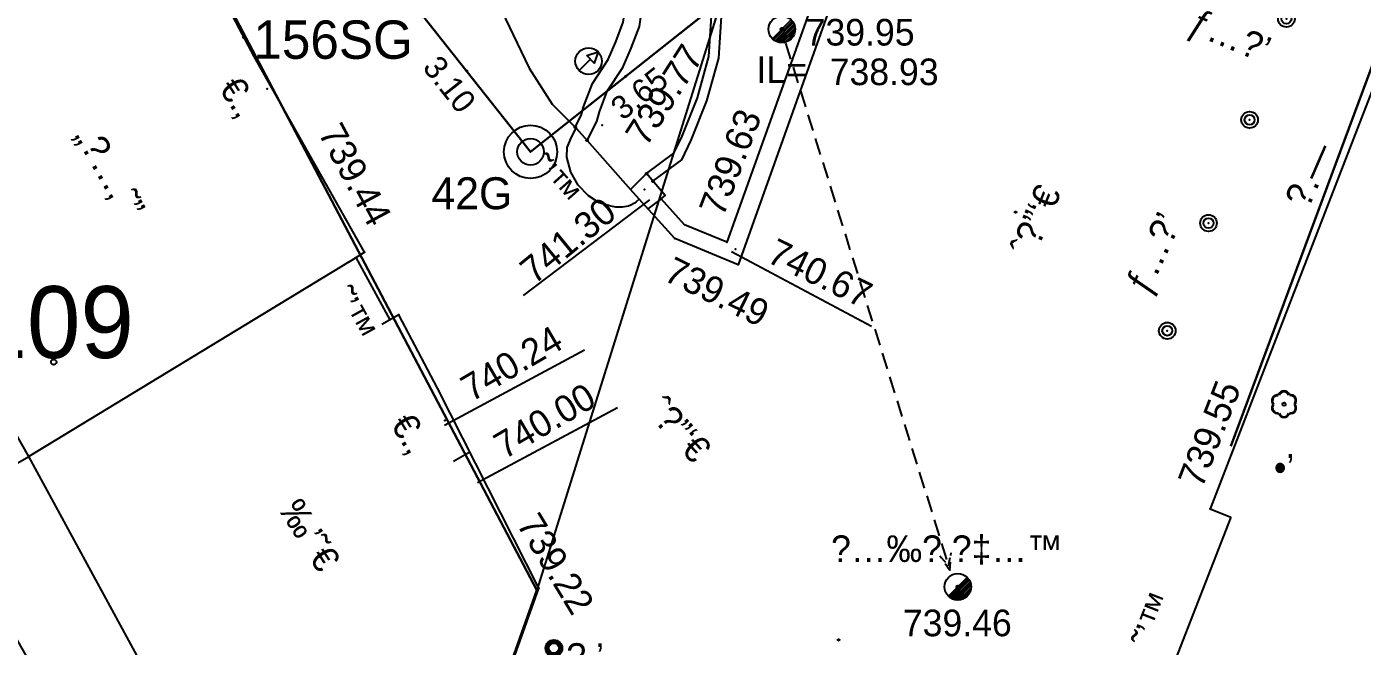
# Model space of a CAD drawing. Extents: x 220180 to 220303, y 630173 to 630265.
# Drawn here: x 220205.72 to 220225.79, y 630204.7 to 630214 of the extents above; entities that cross this region are included whole.
import ezdxf
from ezdxf.enums import TextEntityAlignment as Align

# ---------------------------------------------------------------- set-up
doc = ezdxf.new("R2010")
doc.units = 0
doc.linetypes.add('DASHED', pattern=[0.75, 0.5, -0.25])
doc.linetypes.add('DASHED2', pattern=[0.375, 0.25, -0.125])
for name, color, linetype in [('C1602_0', 236, 'Continuous'), ('C1603_0', 236, 'Continuous'), ('C1609', 7, 'Continuous'), ('C1610_0', 3, 'Continuous'), ('M1502', 15, 'Continuous'), ('M2801', 95, 'Continuous'), ('M4402', 30, 'Continuous'), ('M4610', 170, 'Continuous'), ('M4801', 220, 'DASHED'), ('M4804', 220, 'Continuous'), ('M5232', 8, 'Continuous'), ('tr_hetz', 7, 'Continuous')]:
    doc.layers.add(name, color=color, linetype=linetype)
for name, color, linetype, lineweight in [('M2200', 5, 'Continuous', 25), ('M2207', 162, 'Continuous', 25), ('M2299', 7, 'Continuous', 25), ('M2401', 14, 'DASHED', 25), ('M2412', 38, 'Continuous', 25), ('M2417', 204, 'DASHED', 25), ('M2601', 3, 'Continuous', 25), ('M2602', 142, 'Continuous', 25), ('M2605', 142, 'Continuous', 25), ('M2612', 64, 'Continuous', 25), ('M2651', 1, 'Continuous', 25)]:
    doc.layers.add(name, color=color, linetype=linetype, lineweight=lineweight)
doc.styles.add('HANIT_TEXT', font='hebtxt')
doc.styles.add('hebtext', font='hebtxt.shx')
doc.styles.add('hebtxt', font='hebtxt.shx')

# ---------------------------------------------------------------- blocks, each defined once
blk = doc.blocks.new('C1603')
at = {"color": 255}
blk.add_circle((0, 0), 0.1, dxfattribs=at)
at = {"style": 'hebtxt', "width": 3}
blk.add_attdef('CROSS', text='', height=4, dxfattribs=at).set_placement((0, 1.5), align=Align.MIDDLE)
at = {"style": 'hebtxt'}
blk.add_attdef('PARCEL_NAME', text='', height=2.7, dxfattribs=at).set_placement((0, 1.5), align=Align.MIDDLE)
at = {"style": 'hebtxt', "flags": 1}
for tag, p in [('GUSH', (0, -1)), ('PARCEL_STATUS', (0, -2.5)), ('PARCEL_SOURCE', (0, -4)), ('LEGAL_AREA', (0, -5.5)), ('CALC_AREA', (0, -7)), ('PARCEL_PREVIOUS', (0, -8.5)), ('GUSH_PREVIOUS', (0, -10)), ('TABA_PLAN', (0, -11.5)), ('TABA_MIGRASH', (0, -13)), ('TABA_YEUD', (0, -14.5)), ('COMMENT', (0, -16))]:
    blk.add_attdef(tag, text='', height=1, dxfattribs=at).set_placement(p, align=Align.MIDDLE)
blk = doc.blocks.new('C1610')
for radius in [1, 0.5]:
    blk.add_circle((0, 0, 1), radius)
at = {"color": 255}
blk.add_point((0, 0), dxfattribs=at)
at = {"style": 'hebtext'}
blk.add_attdef('POINT_NAME', text='', height=1.2, dxfattribs=at).set_placement((0, 1.5), align=Align.BOTTOM_CENTER)
blk.add_attdef('MARK_DESC', text='', height=1.2, dxfattribs=at).set_placement((2, 0), align=Align.MIDDLE_LEFT)
at = {"style": 'hebtext', "flags": 1}
for tag, p in [('MARK', (0, -2)), ('CLASS', (0, -3.5)), ('SOURCE', (0, -5)), ('TOPO', (0, -6.5)), ('HEIGHT', (0, -8)), ('COMMENT', (0, -9.5))]:
    blk.add_attdef(tag, text='', height=1, dxfattribs=at).set_placement(p, align=Align.MIDDLE)
blk = doc.blocks.new('C1609')
blk.add_circle((0, 0), 0.04)
at = {"style": 'hebtext'}
for tag in ['LEGAL_LENGTH', 'RADIUS', 'CROSS']:
    blk.add_attdef(tag, text='', height=1.4, dxfattribs=at).set_placement((0, 1), align=Align.CENTER)
blk.add_attdef('CALC_LENGTH', text='', height=1.4, dxfattribs=at).set_placement((0, -0.6), align=Align.TOP_CENTER)
at = {"style": 'hebtext', "flags": 1}
for tag, p in [('LINE_NAME', (0, -4)), ('TOPO', (0, -5.5)), ('COMMENT', (0, -7))]:
    blk.add_attdef(tag, text='', height=1, dxfattribs=at).set_placement(p, align=Align.MIDDLE_CENTER)
blk = doc.blocks.new('M5232_E')
for radius in [0.5, 0.3]:
    blk.add_circle((0, 0), radius)
at = {"ltscale": 0.2}
blk.add_point((0, 0), dxfattribs=at)
at = {"style": 'HANIT_TEXT'}
blk.add_attdef('NAME', text='', height=1, dxfattribs=at).set_placement((0, 0.312), align=Align.BOTTOM_CENTER)
for tag, p in [('HEIGHT', (0, -0.625)), ('MARK', (0, -1.875))]:
    blk.add_attdef(tag, text='', height=1, dxfattribs=at).set_placement(p, align=Align.TOP_CENTER)
blk = doc.blocks.new('M4402_E')
for radius in [0.5, 0.45, 0.4, 0.35, 0.3]:
    blk.add_circle((0, 0), radius)
at = {"style": 'hebtxt'}
for tag, p in [('NAME', (0, -1)), ('HEIGHT', (0, -2.5))]:
    blk.add_attdef(tag, text='', height=1, dxfattribs=at).set_placement(p, align=Align.TOP_CENTER)
blk.add_attdef('DESC', text='', height=1, dxfattribs=at).set_placement((-1, -4), align=Align.TOP_RIGHT)
blk.add_attdef('MARK', text='', height=1, dxfattribs=at).set_placement((0, -4), align=Align.TOP_LEFT)
at = {"style": 'hebtxt', "flags": 1}
for tag, p in [('OWNER', (0, -5.5)), ('TYPE', (0, -7))]:
    blk.add_attdef(tag, text='', height=1, dxfattribs=at).set_placement(p, align=Align.TOP_CENTER)
blk = doc.blocks.new('M2801_E')
blk.add_circle((0, 0), 0.1)
for centre, radius, start, end in [((-0.404, 0.218), 0.341, 79.54762, 220.66756), ((-0.404, 0.218), 0.291, 79.54762, 220.66756), ((-0.011, 0.455), 0.345, 16.98879, 163.38726), ((-0.011, 0.455), 0.295, 16.98879, 163.38726), ((0.398, 0.229), 0.336, 316.98297, 103.51554), ((0.398, 0.229), 0.286, 316.98297, 103.51554), ((-0.401, -0.224), 0.342, 140.07378, 283.84502), ((-0.401, -0.224), 0.292, 140.07378, 283.84502), ((-0.008, -0.48), 0.32, 193.68325, 346.6724), ((-0.008, -0.48), 0.27, 193.68325, 346.6724), ((0.399, -0.231), 0.336, 253.47409, 43.39426), ((0.399, -0.231), 0.286, 253.47409, 43.39426)]:
    blk.add_arc(centre, radius, start, end)
at = {"style": 'HANIT_TEXT'}
blk.add_attdef('NAME', text='', height=1.6, dxfattribs=at).set_placement((0, 0.5), align=Align.BOTTOM_CENTER)
at = {"style": 'HANIT_TEXT', "flags": 1}
for tag, p in [('HEIGHT', (0, -1)), ('DIAMETER', (0, -5)), ('TOP_DIAMETER', (0, -7)), ('TYPE', (0, -9))]:
    blk.add_attdef(tag, text='', height=1.6, dxfattribs=at).set_placement(p, align=Align.TOP_CENTER)
at = {"style": 'HANIT_TEXT'}
blk.add_attdef('MARK', text='', height=1.6, dxfattribs=at).set_placement((0, -3), align=Align.TOP_CENTER)
blk = doc.blocks.new('M1502_P')
blk.add_point((0, 0))
at = {"style": 'HANIT_TEXT', "flags": 1}
blk.add_attdef('NAME', text='', height=1.6, dxfattribs=at).set_placement((0, 0.5), align=Align.BOTTOM_CENTER)
at = {"style": 'HANIT_TEXT'}
blk.add_attdef('HEIGHT', text='', height=1.6, dxfattribs=at).set_placement((0, -1), align=Align.TOP_CENTER)
at = {"style": 'HANIT_TEXT', "flags": 1}
blk.add_attdef('MARK', text='', height=1.6, dxfattribs=at).set_placement((0, -3), align=Align.TOP_CENTER)
blk = doc.blocks.new('M2612_A')
at = {"style": 'hebtxt'}
blk.add_attdef('MARK', text='', height=1, dxfattribs=at).set_placement((0, 0), align=Align.MIDDLE_CENTER)
blk = doc.blocks.new('M2401_A')
blk.add_circle((0, 0), 0.05)
at = {"style": 'hebtxt'}
blk.add_attdef('DESC', text='', height=1, dxfattribs=at).set_placement((-1, -1), align=Align.MIDDLE_RIGHT)
blk.add_attdef('MARK', text='', height=1, dxfattribs=at).set_placement((0, -1), align=Align.MIDDLE_LEFT)
blk = doc.blocks.new('M2417_A')
blk.add_circle((0, 0), 0.05)
at = {"style": 'hebtxt'}
blk.add_attdef('DESC', text='', height=1, dxfattribs=at).set_placement((-1, -1), align=Align.MIDDLE_RIGHT)
blk.add_attdef('MARK', text='', height=1, dxfattribs=at).set_placement((0, -1), align=Align.MIDDLE_LEFT)
blk = doc.blocks.new('M2408_A')
blk.add_circle((0, 0), 0.05)
at = {"style": 'hebtxt'}
blk.add_attdef('DESC', text='', height=1, dxfattribs=at).set_placement((-1, -1), align=Align.MIDDLE_RIGHT)
blk.add_attdef('MARK', text='', height=1, dxfattribs=at).set_placement((0, -1), align=Align.MIDDLE_LEFT)
blk = doc.blocks.new('M2207_A')
blk.add_circle((0, 0), 0.005)
at = {"style": 'hebtxt'}
blk.add_attdef('NAME', text='', height=1, dxfattribs=at).set_placement((0, 1), align=Align.BOTTOM_CENTER)
at = {"style": 'hebtxt', "flags": 1}
blk.add_attdef('DESC', text='', height=1, dxfattribs=at).set_placement((-3, -1), align=Align.TOP_RIGHT)
at = {"style": 'hebtxt'}
blk.add_attdef('MARK', text='', height=1, dxfattribs=at).set_placement((0, -1), align=Align.TOP_CENTER)
at = {"style": 'hebtxt', "flags": 1}
for tag, p in [('MATERIAL', (0, -2.5)), ('FLOOR_NUM', (0, -4))]:
    blk.add_attdef(tag, text='', height=1, dxfattribs=at).set_placement(p, align=Align.TOP_CENTER)
blk = doc.blocks.new('M2602_A')
at = {"style": 'hebtxt'}
blk.add_attdef('MARK', text='', height=1, dxfattribs=at).set_placement((0, -0.75), align=Align.MIDDLE_CENTER)
blk = doc.blocks.new('M2605_A')
blk.add_circle((0, 0), 0.05)
at = {"style": 'hebtxt'}
blk.add_attdef('MARK', text='', height=1, dxfattribs=at).set_placement((0, -0.75), align=Align.MIDDLE_CENTER)
blk = doc.blocks.new('M4801_P')
blk.add_point((0, 0))
at = {"style": 'HANIT_TEXT', "flags": 1}
blk.add_attdef('NAME', text='', height=1.6, dxfattribs=at).set_placement((0, 0.5), align=Align.BOTTOM_CENTER)
at = {"style": 'HANIT_TEXT'}
blk.add_attdef('HEIGHT', text='', height=1.6, dxfattribs=at).set_placement((0, -1), align=Align.TOP_CENTER)
at = {"style": 'HANIT_TEXT', "flags": 1}
blk.add_attdef('MARK', text='', height=1.6, dxfattribs=at).set_placement((0, -3), align=Align.TOP_CENTER)
blk = doc.blocks.new('M4804_E')
for points in [[(-0.566, -0.566), (0.566, 0.566)], [(-0.495, -0.636), (0.636, 0.495)], [(-0.406, -0.689), (0.689, 0.406)], [(-0.312, -0.737), (0.737, 0.312)], [(-0.207, -0.773), (0.773, 0.207)], [(-0.088, -0.795), (0.795, 0.088)], [(0.05, -0.798), (0.798, -0.05)], [(0.221, -0.769), (0.769, -0.221)]]:
    blk.add_lwpolyline(points)
for radius in [0.8, 0.08]:
    blk.add_circle((0, 0), radius)
at = {"style": 'HANIT_TEXT'}
blk.add_attdef('NAME', text='', height=1.6, dxfattribs=at).set_placement((0, 0.5), align=Align.BOTTOM_CENTER)
blk.add_attdef('IL', text='', height=1.6, dxfattribs=at).set_placement((-1, 0), align=Align.MIDDLE_RIGHT)
blk.add_attdef('TL', text='', height=1.6, dxfattribs=at).set_placement((1, 0), align=Align.MIDDLE_LEFT)
for tag, p in [('HEIGHT', (0, -1)), ('MARK', (0, -3))]:
    blk.add_attdef(tag, text='', height=1.6, dxfattribs=at).set_placement(p, align=Align.TOP_CENTER)
at = {"style": 'HANIT_TEXT', "flags": 1}
blk.add_attdef('OWNER', text='', height=1.6, dxfattribs=at).set_placement((0, -5), align=Align.TOP_CENTER)
blk = doc.blocks.new('M4610_E')
at = {"ltscale": 0.05}
blk.add_lwpolyline([(0.113, 0.113), (-0.566, -0.566)], dxfattribs=at)
blk.add_lwpolyline([(-0.113, 0.339), (0.566, 0.566), (0.339, -0.113)], close=True, dxfattribs=at)
blk.add_circle((0, 0), 0.8, dxfattribs=at)
at = {"style": 'HANIT_TEXT'}
blk.add_attdef('NAME', text='', height=1.6, dxfattribs=at).set_placement((0, 0.5), align=Align.BOTTOM_CENTER)
for tag, p in [('HEIGHT', (0, -1)), ('MARK', (0, -3))]:
    blk.add_attdef(tag, text='', height=1.6, dxfattribs=at).set_placement(p, align=Align.TOP_CENTER)
at = {"style": 'HANIT_TEXT', "flags": 1}
blk.add_attdef('OWNER', text='', height=1.6, dxfattribs=at).set_placement((0, -5), align=Align.TOP_CENTER)
blk = doc.blocks.new('hetz')
at = {"layer": 'M4801'}
for p, q in [((0, 0), (-1, 0.35)), ((-0.3, 0), (-1, 0.35)), ((0, 0), (-1, -0.35)), ((-1, -0.35), (-0.3, 0))]:
    blk.add_line(p, q, dxfattribs=at)

msp = doc.modelspace()

# ---------------------------------------------------------------- hatches: boundary and pattern name
at = {"layer": 'M2299'}
h = msp.add_hatch(dxfattribs=at)
h.set_pattern_fill('DOTS', color=256, scale=0.5)
h.paths.add_polyline_path([(220202.743, 630212.838), (220196.07, 630209.037), (220205.785, 630197.49), (220206.505, 630199.59), (220205.34, 630201.53), (220206.88, 630202.494), (220204.443, 630206.793), (220205.755, 630207.548)])

# ---------------------------------------------------------------- linework, layer by layer
at = {"layer": 'C1602_0'}
for points in [[(220211.021, 630198.864), (220213.386, 630205.536), (220204.69, 630222.042), (220202.349, 630223.835), (220204.975, 630226.919), (220197.005, 630229.874), (220204.439, 630237.521), (220206.138, 630241.714), (220209.543, 630249.381), (220212.275, 630253.538), (220212.747, 630254.496)], [(220212.747, 630254.496), (220212.275, 630253.538), (220209.543, 630249.381), (220206.138, 630241.714), (220204.439, 630237.521), (220197.005, 630229.874), (220204.975, 630226.919), (220202.349, 630223.835), (220204.69, 630222.042), (220213.386, 630205.536), (220211.021, 630198.864)], [(220214.497, 630253.812), (220210.018, 630244.826), (220207.301, 630237.216), (220210.532, 630216.365), (220211.369, 630214.556), (220213.291, 630212.123), (220219.951, 630217.404), (220221.135, 630225.432), (220225.656, 630238.714), (220234.717, 630237.764), (220227.437, 630217.467), (220223.811, 630207.703)], [(220223.811, 630207.703), (220227.437, 630217.467), (220234.717, 630237.764), (220234.717, 630237.764), (220225.656, 630238.714), (220221.135, 630225.432), (220219.951, 630217.404), (220216.152, 630214.392), (220213.291, 630212.123), (220211.369, 630214.556), (220210.532, 630216.365), (220207.301, 630237.216), (220210.018, 630244.826), (220214.497, 630253.812)], [(220199.355, 630219.809), (220202.349, 630223.835), (220204.69, 630222.042), (220213.386, 630205.536), (220211.021, 630198.864)], [(220223.811, 630207.703), (220227.437, 630217.467), (220229.95, 630216.662)], [(220216.152, 630214.392), (220213.386, 630205.536)]]:
    msp.add_lwpolyline(points, dxfattribs=at)
for points in [[(220211.369, 630214.556), (220210.532, 630216.365), (220207.301, 630237.216), (220210.018, 630244.826), (220225.656, 630238.714), (220221.135, 630225.432), (220219.951, 630217.404), (220213.291, 630212.123), (220211.369, 630214.556)], [(220211.369, 630214.556), (220213.291, 630212.123), (220216.152, 630214.392), (220219.951, 630217.404), (220221.135, 630225.432), (220225.656, 630238.714), (220210.018, 630244.826), (220207.301, 630237.216), (220210.532, 630216.365)]]:
    msp.add_lwpolyline(points, close=True, dxfattribs=at)
at = {"layer": 'M2200'}
msp.add_polyline3d([(220205.785, 630197.49, 739.279), (220206.505, 630199.59, 739.277), (220205.34, 630201.53, 739.264), (220206.88, 630202.494, 739.26), (220204.443, 630206.793, 739.262), (220205.755, 630207.548, 739.267), (220202.743, 630212.838, 739.244), (220196.07, 630209.037, 739.245)], dxfattribs=at)
at = {"layer": 'M2207'}
for points in [[(220210.566, 630210.472), (220205.755, 630207.548)], [(220212.825, 630203.914), (220208.756, 630202.017), (220205.755, 630207.548)]]:
    msp.add_lwpolyline(points, dxfattribs=at)
at = {"layer": 'M2412'}
msp.add_polyline3d([(220214.921, 630211.413, 739.571), (220214.878, 630211.371, 739.561), (220214.854, 630211.35, 739.556), (220214.797, 630211.32, 739.54), (220214.761, 630211.308, 739.532), (220214.67, 630211.294, 739.512), (220214.571, 630211.292, 739.502), (220214.495, 630211.306, 739.493), (220214.323, 630211.356, 739.488), (220214.163, 630211.46, 739.486), (220214.007, 630211.622, 739.489), (220213.897, 630211.817, 739.52), (220213.835, 630212.045, 739.556), (220213.842, 630212.187, 739.583), (220213.908, 630212.346, 739.62), (220213.976, 630212.478, 739.652), (220213.976, 630212.478, 739.778)], dxfattribs=at)
at = {"layer": 'M2417', "linetype": 'Continuous', "ltscale": 0.1}
for points in [[(220215.033, 630211.796, 739.768), (220215.443, 630212.102, 739.767), (220215.568, 630212.357, 739.766), (220215.798, 630212.937, 739.777), (220215.969, 630213.556, 739.797), (220216.02, 630214.316, 739.852), (220216.024, 630215.158, 739.864), (220216.02, 630216.207, 739.859), (220215.986, 630217.827, 739.869), (220216.018, 630219.643, 739.913), (220216.354, 630221.12, 739.906), (220216.518, 630221.863, 739.896), (220217.045, 630223.708, 739.878), (220217.448, 630225.012, 739.951)], [(220215.129, 630211.681, 739.768), (220215.562, 630212.004, 739.715), (220215.705, 630212.297, 739.683), (220215.941, 630212.89, 739.713), (220216.118, 630213.531, 739.738), (220216.17, 630214.311, 739.81), (220216.174, 630215.158, 739.865), (220216.17, 630216.209, 739.892), (220216.136, 630217.827, 739.969), (220216.168, 630219.625, 739.982), (220216.501, 630221.087, 739.973), (220216.664, 630221.826, 739.955), (220217.189, 630223.666, 739.95), (220217.591, 630224.968, 740.014), (220217.521, 630224.985, 739.952)], [(220213.962, 630212.493, 739.915), (220214.053, 630212.668, 739.913), (220214.086, 630212.799, 739.915), (220214.22, 630213.151, 739.916), (220214.455, 630213.512, 739.918), (220214.572, 630213.776, 739.918), (220214.682, 630214.069, 739.91), (220214.801, 630214.864, 739.947), (220214.849, 630215.762, 740.032), (220214.821, 630216.164, 740.033), (220214.751, 630216.78, 740.039), (220214.619, 630217.592, 740.031), (220214.55, 630218.229, 739.969), (220214.563, 630218.526, 739.973), (220214.602, 630218.881, 739.987), (220214.509, 630218.906, 739.989), (220214.102, 630219.027, 739.994), (220213.018, 630219.506, 739.986), (220213.129, 630219.737, 739.933)], [(220214.14, 630212.294, 739.768), (220214.288, 630212.579, 739.775), (220214.325, 630212.724, 739.777), (220214.444, 630213.037, 739.779), (220214.676, 630213.392, 739.785), (220214.803, 630213.682, 739.792), (220214.926, 630214.005, 739.81), (220215.05, 630214.839, 739.868), (220215.1, 630215.764, 739.856), (220215.07, 630216.187, 739.863), (220214.999, 630216.814, 739.854), (220214.867, 630217.626, 739.856), (220214.801, 630218.237, 739.869), (220214.813, 630218.507, 739.873), (220214.862, 630218.953, 739.892), (220214.852, 630219.052, 739.889), (220214.821, 630219.08, 739.894), (220214.578, 630219.147, 739.887), (220214.189, 630219.262, 739.889), (220213.278, 630219.665, 739.929), (220213.129, 630219.737, 739.933)]]:
    msp.add_polyline3d(points, dxfattribs=at)
at = {"layer": 'M2601'}
msp.add_polyline3d([(220211.312, 630217.463, 739.977), (220211.677, 630216.717, 739.967), (220212.248, 630215.596, 739.917), (220212.732, 630214.504, 739.879), (220213.271, 630213.379, 739.828), (220213.613, 630212.841, 739.799), (220213.976, 630212.478, 739.778), (220214.14, 630212.294, 739.768)], dxfattribs=at)
at = {"layer": 'M2602'}
for points in [[(220224.691, 630234.419, 740.883), (220224.927, 630234.335, 740.7), (220223.049, 630229.063, 740.332), (220222.413, 630227.277, 740.14), (220216.411, 630210.428, 739.489), (220215.458, 630210.82, 739.491), (220214.921, 630211.413, 739.571), (220214.921, 630211.413, 739.73), (220214.791, 630211.559, 739.727)], [(220224.691, 630234.419, 740.883), (220224.601, 630234.168, 740.88), (220224.601, 630234.168, 740.47), (220223.798, 630231.912, 740.389), (220222.177, 630227.361, 740.352), (220221.07, 630224.266, 740.353), (220221.07, 630224.266, 739.981), (220216.241, 630210.768, 739.63), (220215.605, 630211.029, 739.716), (220215.254, 630211.417, 739.768), (220215.311, 630211.465, 739.768), (220215.033, 630211.796, 739.768), (220214.791, 630211.559, 739.727)], [(220210.566, 630210.472, 739.449), (220210.795, 630210.618, 739.445), (220209.136, 630213.554, 739.616), (220207.27, 630217.09, 739.789), (220206.182, 630219.176, 739.921)], [(220215.254, 630211.417, 739.768), (220215.054, 630211.265, 739.551)], [(220212.463, 630202.899, 739.152), (220213.416, 630205.567, 739.224), (220211.895, 630208.571, 739.393), (220211.312, 630209.673, 739.447), (220211.056, 630209.531, 739.46)], [(220212.38, 630207.612, 739.339), (220212.135, 630207.47, 739.339)]]:
    msp.add_polyline3d(points, dxfattribs=at)
at = {"layer": 'M2605'}
msp.add_polyline3d([(220244.607, 630213.498, 738.26), (220238.893, 630215.119, 738.595), (220238.63, 630215.177, 738.595), (220238.471, 630215.183, 738.595), (220238.275, 630215.158, 738.595), (220238.08, 630215.084, 738.606), (220237.942, 630214.997, 738.625), (220237.811, 630214.863, 738.632), (220237.705, 630214.707, 738.651), (220237.625, 630214.537, 738.664), (220228.621, 630217.105, 739.998), (220227.515, 630217.421, 739.971), (220227.365, 630217.025, 739.938), (220227.461, 630216.995, 739.947), (220224.181, 630208.524, 739.686), (220223.499, 630206.762, 739.554), (220223.813, 630206.633, 739.545)], dxfattribs=at)
at = {"layer": 'M2612'}
for points in [[(220214.14, 630212.294, 739.768), (220214.791, 630211.559, 739.727)], [(220211.184, 630209.602, 739.453), (220210.669, 630210.538, 739.447)], [(220223.813, 630206.633, 739.545), (220222.482, 630203.229, 739.56)]]:
    msp.add_polyline3d(points, dxfattribs=at)
at = {"layer": 'M2651'}
for points, elevation in [([(220215.077, 630211.404), (220213.178, 630209.963)], 741.298), ([(220218.412, 630209.498), (220216.309, 630210.62)], 740.669), ([(220214.1, 630209.142), (220212, 630208.013)], 740.236), ([(220214.596, 630208.279), (220212.496, 630207.15)], 739.998)]:
    msp.add_lwpolyline(points, dxfattribs=dict(at, elevation=elevation))
at = {"layer": 'M4804', "linetype": 'DASHED2'}
msp.add_line((220217.122, 630213.755), (220219.592, 630205.834), dxfattribs=at)

# ---------------------------------------------------------------- block references
at = {"layer": 'C1603_0', "xscale": 0.4, "yscale": 0.4, "zscale": 0.4}
msp.add_blockref('C1603', (220206.127, 630208.966), dxfattribs=at).add_auto_attribs({'PARCEL_NAME': '109'})
at = {"layer": 'C1609'}
ref = msp.add_blockref('C1609', (220212.33, 630213.34), dxfattribs=dict(at, xscale=0.25, yscale=0.25, zscale=0.25, rotation=308.3077205549829))
ref.add_attrib('CALC_LENGTH', '3.10', dxfattribs={"layer": '0', "height": 0.35, "rotation": 308.3077, "style": 'hebtxt'}).set_placement((220212.212, 630213.247), align=Align.TOP_CENTER)
ref = msp.add_blockref('C1609', (220214.722, 630213.257), dxfattribs=dict(at, xscale=0.25, yscale=0.25, zscale=0.25, rotation=38.41720749807847))
ref.add_attrib('CALC_LENGTH', '3.65', dxfattribs={"layer": '0', "height": 0.35, "rotation": 38.4172, "style": 'hebtxt'}).set_placement((220214.815, 630213.14), align=Align.TOP_CENTER)
at = {"layer": 'C1610_0'}
ref = msp.add_blockref('C1610', (220211.369, 630214.556, 10), dxfattribs=dict(at, xscale=0.4, yscale=0.4, zscale=0.4))
ref.add_attrib('POINT_NAME', '156SG', dxfattribs={"layer": '0', "height": 0.576, "style": 'hebtxt'}).set_placement((220210.325, 630213.348, 2), align=Align.BOTTOM_CENTER)
ref = msp.add_blockref('C1610', (220213.291, 630212.123), dxfattribs=dict(at, xscale=0.4, yscale=0.4, zscale=0.4))
ref.add_attrib('POINT_NAME', '42G', dxfattribs={"layer": '0', "height": 0.48, "style": 'hebtxt'}).set_placement((220212.409, 630211.117), align=Align.BOTTOM_CENTER)
at = {"layer": 'M1502'}
ref = msp.add_blockref('M1502_P', (220215.033, 630211.796, 739.768), dxfattribs=dict(at, xscale=0.25, yscale=0.25, zscale=0.25, rotation=36.77776608395875))
ref.add_attrib('HEIGHT', '739.77', dxfattribs={"layer": '0', "height": 0.4, "rotation": 57.5211, "style": 'HANIT_TEXT'}).set_placement((220215.131, 630213.088, 739.768), align=Align.TOP_CENTER)
at = {"layer": 'M1502', "xscale": 0.25, "yscale": 0.25, "zscale": 0.25}
for p in [(220217.197, 630213.411, 739.749), (220214.365, 630212.524, 739.728), (220211.312, 630209.673, 739.447)]:
    msp.add_blockref('M1502_P', p, dxfattribs=at)
at = {"layer": 'M1502'}
ref = msp.add_blockref('M1502_P', (220216.241, 630210.768, 739.63), dxfattribs=dict(at, xscale=0.25, yscale=0.25, zscale=0.25, rotation=70.39560988083255))
ref.add_attrib('HEIGHT', '739.63', dxfattribs={"layer": '0', "height": 0.4, "rotation": 69.1224, "style": 'HANIT_TEXT'}).set_placement((220216.103, 630212.039, 739.63), align=Align.TOP_CENTER)
ref = msp.add_blockref('M1502_P', (220210.795, 630210.618, 739.445), dxfattribs=dict(at, xscale=0.25, yscale=0.25, zscale=0.25))
ref.add_attrib('HEIGHT', '739.44', dxfattribs={"layer": '0', "height": 0.4, "rotation": 298.2613, "style": 'HANIT_TEXT'}).set_placement((220210.832, 630211.878, 739.445), align=Align.TOP_CENTER)
for p, xscale, yscale, zscale, rotation in [((220214.14, 630212.294, 739.768), 0.25, 0.25, 0.25, 62.44554287016509), ((220215.129, 630211.681, 739.768), 0.25, 0.25, 0.25, 36.72751645770937), ((220210.566, 630210.472, 739.449), 0.2499999999999999, 0.2499999999999999, 0.2499999999999999, 32.36978394173005), ((220211.523, 630209.273, 739.427), 0.25, 0.25, 0.25, 297.8828569900493)]:
    msp.add_blockref('M1502_P', p, dxfattribs=dict(at, xscale=xscale, yscale=yscale, zscale=zscale, rotation=rotation))
ref = msp.add_blockref('M1502_P', (220215.458, 630210.82, 739.491), dxfattribs=dict(at, xscale=0.25, yscale=0.25, zscale=0.25, rotation=70.39560988083255))
ref.add_attrib('HEIGHT', '739.49', dxfattribs={"layer": '0', "height": 0.4, "rotation": 333.8691, "style": 'HANIT_TEXT'}).set_placement((220216.181, 630210.202, 739.491), align=Align.TOP_CENTER)
ref = msp.add_blockref('M1502_P', (220223.499, 630206.762, 739.554), dxfattribs=dict(at, xscale=0.25, yscale=0.25, zscale=0.25, rotation=68.83596703688156))
ref.add_attrib('HEIGHT', '739.55', dxfattribs={"layer": '0', "height": 0.4, "rotation": 68.836, "style": 'HANIT_TEXT'}).set_placement((220223.302, 630207.961, 739.554), align=Align.TOP_CENTER)
ref = msp.add_blockref('M1502_P', (220213.416, 630205.567, 739.224), dxfattribs=dict(at, xscale=0.25, yscale=0.25, zscale=0.25))
ref.add_attrib('HEIGHT', '739.22', dxfattribs={"layer": '0', "height": 0.4, "rotation": 301.3109, "style": 'HANIT_TEXT'}).set_placement((220213.839, 630206.041, 739.224), align=Align.TOP_CENTER)
at = {"layer": 'M2207'}
ref = msp.add_blockref('M2408_A', (220208.984, 630213.843), dxfattribs=dict(at, xscale=0.25, yscale=0.25, zscale=0.25))
ref.add_attrib('MARK', '„\x8c…‚˜”', dxfattribs={"layer": '0', "height": 0.4, "rotation": 299.6525, "style": 'hebtxt'}).set_placement((220206.609, 630212.469), align=Align.MIDDLE_LEFT)
ref = msp.add_blockref('M2207_A', (220212.314, 630207.743), dxfattribs=dict(at, xscale=0.25, yscale=0.25, zscale=0.25, rotation=72.40348171719582))
ref.add_attrib('NAME', '‰’˜€', dxfattribs={"layer": '0', "height": 0.4, "rotation": 302.4786, "style": 'HANIT_TEXT'}).set_placement((220209.705, 630206.195), align=Align.BOTTOM_CENTER)
at = {"layer": 'M2401'}
ref = msp.add_blockref('M2401_A', (220220.577, 630211.217, 739.624), dxfattribs=dict(at, xscale=0.25, yscale=0.25, zscale=0.25, rotation=67.61548530391882))
ref.add_attrib('MARK', 'ˆ\x8c”‘€', dxfattribs={"layer": '0', "height": 0.4, "rotation": 67.6155, "style": 'HANIT_TEXT'}).set_placement((220220.693, 630211.169, 739.624), align=Align.TOP_CENTER)
ref = msp.add_blockref('M2401_A', (220217.919, 630204.792, 739.238), dxfattribs=dict(at, xscale=0.25, yscale=0.25, zscale=0.25, rotation=312.4159044902986))
ref.add_attrib('MARK', 'ˆ\x8c”‘€', dxfattribs={"layer": '0', "height": 0.4, "rotation": 312.4159, "style": 'HANIT_TEXT'}).set_placement((220215.667, 630208.089, 739.408), align=Align.TOP_CENTER)
at = {"layer": 'M2417'}
ref = msp.add_blockref('M2417_A', (220215.033, 630211.796, 739.768), dxfattribs=dict(at, xscale=0.25, yscale=0.25, zscale=0.25, rotation=36.77776608395875))
ref.add_attrib('MARK', '\x8f‚.€', dxfattribs={"layer": '0', "height": 0.4, "rotation": 88.1519, "style": 'HANIT_TEXT'}).set_placement((220215.462, 630215.773, 739.864), align=Align.TOP_CENTER)
at = {"layer": 'M2417', "xscale": 0.25, "yscale": 0.25, "zscale": 0.25}
for p, rotation in [((220213.962, 630212.493, 739.915), 62.44554288005738), ((220214.14, 630212.294, 739.768), 62.44554287016509), ((220215.129, 630211.681, 739.768), 36.72751645770937)]:
    msp.add_blockref('M2417_A', p, dxfattribs=dict(at, rotation=rotation))
at = {"layer": 'M2602'}
ref = msp.add_blockref('M2602_A', (220210.566, 630210.472, 739.449), dxfattribs=dict(at, xscale=0.2499999999999999, yscale=0.2499999999999999, zscale=0.2499999999999999, rotation=32.36978394173005))
ref.add_attrib('NAME', '€.‚', dxfattribs={"layer": '0', "height": 0.4, "rotation": 302.8134, "style": 'HANIT_TEXT'}).set_placement((220208.646, 630212.781, 739.449), align=Align.BOTTOM_CENTER)
ref = msp.add_blockref('M2602_A', (220212.463, 630202.899, 739.152), dxfattribs=dict(at, xscale=0.25, yscale=0.25, zscale=0.25, rotation=70.34990239785274))
ref.add_attrib('NAME', '€.‚', dxfattribs={"layer": '0', "height": 0.4, "rotation": 300.9943, "style": 'HANIT_TEXT'}).set_placement((220211.217, 630207.734, 739.152), align=Align.BOTTOM_CENTER)
at = {"layer": 'M2605'}
ref = msp.add_blockref('M2605_A', (220227.632, 630217.388, 739.974), dxfattribs=dict(at, xscale=0.25, yscale=0.25, zscale=0.25, rotation=344.077229365313))
ref.add_attrib('MARK', ' \x81.—', dxfattribs={"layer": '0', "height": 0.4, "rotation": 66.5523, "style": 'HANIT_TEXT'}).set_placement((220224.775, 630211.795, 739.974), align=Align.TOP_CENTER)
at = {"layer": 'M2612'}
ref = msp.add_blockref('M2612_A', (220214.14, 630212.294, 739.768), dxfattribs=dict(at, xscale=0.25, yscale=0.25, zscale=0.25, rotation=311.5465771206041))
ref.add_attrib('MARK', '˜’™', dxfattribs={"layer": '0', "height": 0.4, "rotation": 311.5466, "style": 'HANIT_TEXT'}).set_placement((220213.794, 630211.813, 739.768), align=Align.TOP_CENTER)
ref = msp.add_blockref('M2612_A', (220211.184, 630209.602, 739.453), dxfattribs=dict(at, xscale=0.25, yscale=0.25, zscale=0.25, rotation=298.8272159397129))
ref.add_attrib('MARK', '˜’™', dxfattribs={"layer": '0', "height": 0.4, "rotation": 298.8272, "style": 'HANIT_TEXT'}).set_placement((220210.79, 630209.773, 739.453), align=Align.TOP_CENTER)
ref = msp.add_blockref('M2612_A', (220223.813, 630206.633, 739.545), dxfattribs=dict(at, xscale=0.25, yscale=0.25, zscale=0.25, rotation=68.65228009913145))
ref.add_attrib('MARK', '˜’™', dxfattribs={"layer": '0', "height": 0.4, "rotation": 68.6523, "style": 'HANIT_TEXT'}).set_placement((220222.463, 630205.17, 739.545), align=Align.TOP_CENTER)
at = {"layer": 'M2651', "linetype": 'Continuous', "xscale": 0.2499999999999998, "yscale": 0.2499999999999998, "zscale": 0.2499999999999998, "rotation": 37.93027715481728}
msp.add_blockref('M1502_P', (220209.336, 630213.072, 740.236), dxfattribs=at)
at = {"layer": 'M2651', "linetype": 'Continuous'}
ref = msp.add_blockref('M1502_P', (220215.002, 630211.558, 741.299), dxfattribs=dict(at, xscale=0.2499999999999998, yscale=0.2499999999999998, zscale=0.2499999999999998, rotation=46.87371463870994))
ref.add_attrib('HEIGHT', '741.30', dxfattribs={"layer": '0', "height": 0.4, "rotation": 39.3204, "style": 'HANIT_TEXT'}).set_placement((220213.725, 630210.948, 741.382), align=Align.TOP_CENTER)
ref = msp.add_blockref('M1502_P', (220216.369, 630210.659, 740.67), dxfattribs=dict(at, xscale=0.2499999999999998, yscale=0.2499999999999998, zscale=0.2499999999999998, rotation=341.5823867826877))
ref.add_attrib('HEIGHT', '740.67', dxfattribs={"layer": '0', "height": 0.4, "rotation": 334.0291, "style": 'HANIT_TEXT'}).set_placement((220217.729, 630210.48, 740.754), align=Align.TOP_CENTER)
ref = msp.add_blockref('M1502_P', (220212.001, 630208.085, 740.237), dxfattribs=dict(at, xscale=0.2499999999999998, yscale=0.2499999999999998, zscale=0.2499999999999998, rotation=37.93027715481728))
ref.add_attrib('HEIGHT', '740.24', dxfattribs={"layer": '0', "height": 0.4, "rotation": 30.377, "style": 'HANIT_TEXT'}).set_placement((220212.904, 630209.118, 740.321), align=Align.TOP_CENTER)
ref = msp.add_blockref('M1502_P', (220212.497, 630207.222, 739.999), dxfattribs=dict(at, xscale=0.2499999999999998, yscale=0.2499999999999998, zscale=0.2499999999999998, rotation=37.93027715481728))
ref.add_attrib('HEIGHT', '740.00', dxfattribs={"layer": '0', "height": 0.4, "rotation": 30.377, "style": 'HANIT_TEXT'}).set_placement((220213.4, 630208.255, 740.083), align=Align.TOP_CENTER)
at = {"layer": 'M2801', "xscale": 0.25, "yscale": 0.25, "zscale": 0.25}
msp.add_blockref('M2801_E', (220224.612, 630208.332), dxfattribs=at).add_auto_attribs({'MARK': '•’'})
at = {"layer": 'M4402'}
ref = msp.add_blockref('M4402_E', (220213.641, 630204.666, 739.176), dxfattribs=dict(at, xscale=0.25, yscale=0.25, zscale=0.25))
ref.add_attrib('MARK', '.\x9a.’', dxfattribs={"layer": '0', "height": 0.4, "style": 'hebtxt'}).set_placement((220213.681, 630204.742, 739.222), align=Align.TOP_LEFT)
at = {"layer": 'M4610', "xscale": 0.25, "yscale": 0.25, "zscale": 0.25}
msp.add_blockref('M4610_E', (220214.163, 630213.486, 739.918), dxfattribs=at)
at = {"layer": 'M4801'}
ref = msp.add_blockref('M4801_P', (220217.065, 630213.883, 738.93), dxfattribs=dict(at, xscale=0.25, yscale=0.25, zscale=0.25))
ref.add_attrib('HEIGHT', '738.93', dxfattribs={"layer": '0', "height": 0.4, "style": 'HANIT_TEXT'}).set_placement((220218.603, 630213.525, 738.93), align=Align.TOP_CENTER)
ref.add_attrib('MARK', 'IL=', dxfattribs={"layer": '0', "height": 0.4, "style": 'HANIT_TEXT'}).set_placement((220217.065, 630213.558, 738.93), align=Align.TOP_CENTER)
at = {"layer": 'M4804'}
ref = msp.add_blockref('M4804_E', (220217.065, 630213.964, 739.946), dxfattribs=dict(at, xscale=0.25, yscale=0.25, zscale=0.25))
ref.add_attrib('HEIGHT', '739.95', dxfattribs={"layer": '0', "height": 0.4, "style": 'HANIT_TEXT'}).set_placement((220218.242, 630214.12, 739.946), align=Align.TOP_CENTER)
ref.add_attrib('MARK', '\x81…‰\x81 \x9a‡…™', dxfattribs={"layer": '0', "height": 0.4, "style": 'HANIT_TEXT'}).set_placement((220218.46, 630214.705, 739.946), align=Align.TOP_CENTER)
ref = msp.add_blockref('M4804_E', (220219.709, 630205.588, 739.461), dxfattribs=dict(at, xscale=0.25, yscale=0.25, zscale=0.25))
ref.add_attrib('HEIGHT', '739.46', dxfattribs={"layer": '0', "height": 0.4, "rotation": 360, "style": 'HANIT_TEXT'}).set_placement((220219.702, 630205.246, 739.414), align=Align.TOP_CENTER)
ref.add_attrib('MARK', '\x81…‰\x81 \x9a‡…™', dxfattribs={"layer": '0', "height": 0.4, "rotation": 360, "style": 'HANIT_TEXT'}).set_placement((220219.545, 630206.361, 739.494), align=Align.TOP_CENTER)
at = {"layer": 'M5232', "ltscale": 0.2}
ref = msp.add_blockref('M5232_E', (220224.646, 630214.122, 739.771), dxfattribs=dict(at, xscale=0.25, yscale=0.25, zscale=0.25, rotation=105.9732765155764))
ref.add_attrib('MARK', 'ƒ…\x8e’', dxfattribs={"layer": '0', "height": 0.4, "rotation": 337.3716, "style": 'HANIT_TEXT'}).set_placement((220223.878, 630214.059, 739.768), align=Align.TOP_CENTER)
at = {"layer": 'M5232', "ltscale": 0.2, "xscale": 0.25, "yscale": 0.25, "zscale": 0.25, "rotation": 105.9732765155764}
for p in [(220224.094, 630212.604, 739.75), (220223.476, 630211.053, 739.675)]:
    msp.add_blockref('M5232_E', p, dxfattribs=at)
at = {"layer": 'M5232', "ltscale": 0.2}
ref = msp.add_blockref('M5232_E', (220222.857, 630209.436, 739.627), dxfattribs=dict(at, xscale=0.25, yscale=0.25, zscale=0.25, rotation=105.9732765155764))
ref.add_attrib('MARK', 'ƒ…\x8e’', dxfattribs={"layer": '0', "height": 0.4, "rotation": 65.412, "style": 'HANIT_TEXT'}).set_placement((220222.46, 630210.686, 739.624), align=Align.TOP_CENTER)
at = {"layer": 'tr_hetz', "xscale": 0.25, "yscale": 0.25, "zscale": 0.25, "rotation": 285.8709856079305}
msp.add_blockref('hetz', (220219.592, 630205.834), dxfattribs=at)

doc.saveas('drawing.dxf')
